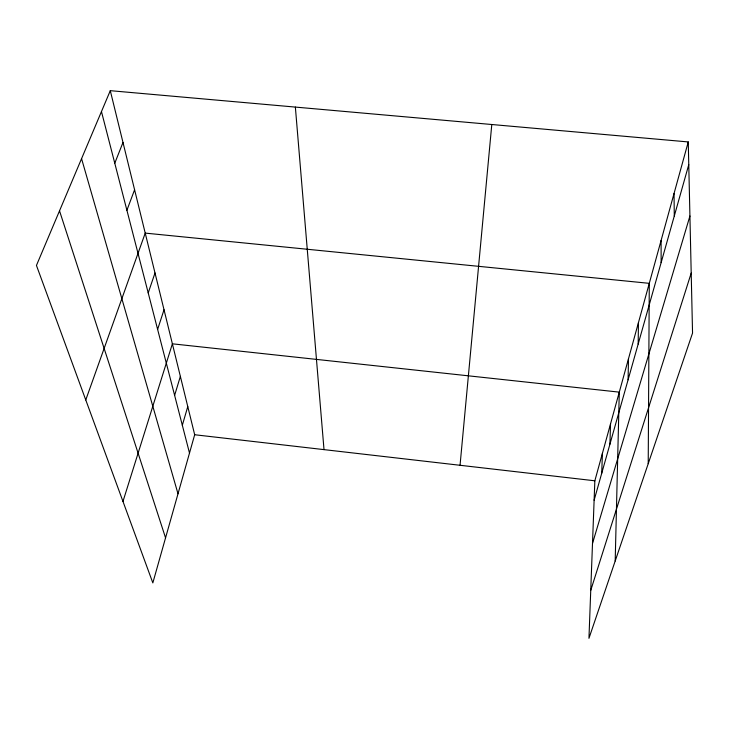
<?xml version="1.0" encoding="UTF-8"?>
<svg xmlns="http://www.w3.org/2000/svg" width="729" height="729" viewBox="0 0 729 729"><rect width="100%" height="100%" fill="white"/><g stroke="black" fill="none" stroke-linecap="round" stroke-linejoin="round"><path stroke-width="1.09" d="M648.218 463.68L649.284 283.335L145.226 233.107L85.767 399.948M638.176 344.042L638.449 322.619M628.088 379.809L628.489 358.768M615.194 560.993L619.286 392.138L172.381 343.815L122.973 501.443M609.927 444.189L610.519 423.941M601.726 473.258L602.4 453.411M688.258 141.936L594.846 480.794L588.95 638.331L692.55 333.071L688.258 141.936L110.289 90.669L36.45 265.438L152.835 582.899L194.679 434.739L110.289 90.669M460.045 465.275L491.793 124.504M594.117 500.249L688.768 164.663M182.323 425.262L187.772 406.591M592.504 543.469L689.926 216.003M174.623 395.364L180.364 376.355M590.745 590.353L691.201 273.093M157.619 329.408L164.025 309.752M148.215 292.921L155.004 272.965M126.901 210.271L134.592 189.768M114.772 163.205L122.991 142.474M194.679 434.739L594.846 480.794M59.523 210.836L165.556 537.874M81.566 158.658L178.004 493.788M101.459 111.564L189.504 453.092M295.363 107.09L324.013 449.629M674.033 193.549L674.289 216.003M661.094 240.479L661.139 262.622"/></g></svg>
